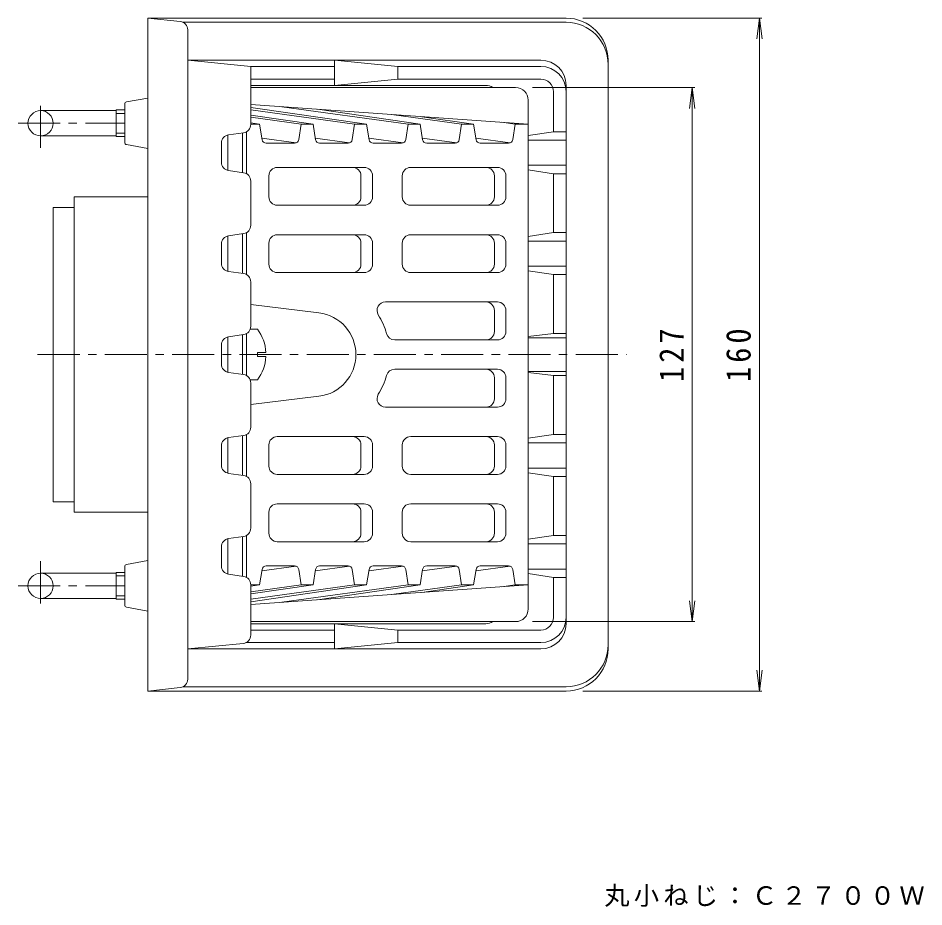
# Model space of a CAD drawing. Units: millimetres, scale not verified. Extents: x -168 to 175, y -274 to 238.
# Drawn here: x -91 to 124.5, y 27.1 to 238.4 of the extents above; entities that cross this region are included whole.
import ezdxf

# ---------------------------------------------------------------- set-up
doc = ezdxf.new("R2010")
doc.units = ezdxf.units.MM
doc.header["$LTSCALE"] = 2
doc.linetypes.add('CHAIN1', pattern=[8, 5, -1, 1, -1])
for name, color, linetype, lineweight in [('0-0_通り芯', 3, 'Continuous', 9), ('0-1_躯体', 2, 'Continuous', 9), ('0-2_仕上', 6, 'Continuous', 9), ('0-E', 7, 'Continuous', 9)]:
    doc.layers.add(name, color=color, linetype=linetype, lineweight=lineweight)
doc.styles.add('ＭＳ ゴシック', font='')
doc.styles.get('ＭＳ ゴシック').set_extended_font_data('MS Gothic')

msp = doc.modelspace()

# ---------------------------------------------------------------- linework, layer by layer
at = {"layer": '0-0_通り芯'}
for p, q in [((-60.107, 78.407), (-60.107, 238.407)), ((39.393, 238.407), (-60.107, 238.407)), ((-52.398, 237.595), (-60.107, 238.407)), ((39.393, 237.407), (-51.737, 237.407)), ((-50.607, 235.606), (-50.607, 81.207)), ((49.393, 88.407), (49.393, 228.407)), ((-65.607, 208.824), (-65.607, 217.99)), ((-65.197, 218.482), (-60.107, 219.407)), ((-85.607, 216.407), (-67.607, 216.407)), ((-67.607, 210.232), (-67.607, 216.582)), ((-67.607, 216.582), (-65.607, 216.582)), ((-67.607, 215.767), (-65.607, 215.767)), ((-85.607, 210.407), (-67.607, 210.407)), ((-67.607, 211.047), (-65.607, 211.047)), ((-67.607, 210.232), (-65.607, 210.232)), ((-65.197, 208.332), (-60.107, 207.407)), ((-77.659, 195.907), (-60.107, 195.907)), ((-77.659, 120.907), (-77.659, 195.907)), ((-82.607, 193.407), (-77.659, 193.407)), ((-82.607, 193.407), (-82.607, 123.407)), ((-82.607, 123.407), (-77.659, 123.407)), ((-77.659, 120.907), (-60.107, 120.907)), ((-65.607, 98.824), (-65.607, 107.99)), ((-65.197, 108.482), (-60.107, 109.407)), ((-85.607, 106.407), (-67.607, 106.407)), ((-67.607, 106.582), (-67.607, 100.232)), ((-67.607, 106.582), (-65.607, 106.582)), ((-67.607, 105.767), (-65.607, 105.767)), ((-85.607, 100.407), (-67.607, 100.407)), ((-67.607, 101.047), (-65.607, 101.047)), ((-67.607, 100.232), (-65.607, 100.232)), ((-65.197, 98.332), (-60.107, 97.407)), ((-52.398, 79.218), (-60.107, 78.407)), ((39.393, 78.407), (-60.107, 78.407)), ((39.393, 79.407), (-51.737, 79.407))]:
    msp.add_line(p, q, dxfattribs=at)
at = {"layer": '0-0_通り芯', "linetype": 'CHAIN1'}
for p, q in [((-85.607, 207.57), (-85.607, 219.066)), ((-90.958, 213.407), (-65.607, 213.407)), ((-86.31, 158.407), (53.727, 158.407)), ((-85.607, 109.244), (-85.607, 97.748)), ((-90.958, 103.407), (-65.607, 103.407))]:
    msp.add_line(p, q, dxfattribs=at)
at = {"layer": '0-0_通り芯'}
for centre in [(-85.607, 213.407), (-85.607, 103.407)]:
    msp.add_circle(centre, 3, dxfattribs=at)
for centre, radius, start, end in [((-52.607, 235.606), 2, 0, 83.99055), ((39.393, 228.407), 10, 0, 90), ((39.393, 227.407), 10, 0, 90), ((-65.107, 217.99), 0.5, 100.30612, 180), ((-65.107, 208.824), 0.5, 180, 259.69388), ((-65.107, 107.99), 0.5, 100.30663, 180), ((-65.107, 98.824), 0.5, 180, 259.69337), ((39.393, 89.407), 10, 270, 0), ((39.393, 88.407), 10, 270, 0), ((-52.607, 81.207), 2, 276.00945, 0)]:
    msp.add_arc(centre, radius, start, end, dxfattribs=at)
at = {"layer": '0-1_躯体'}
for p, q in [((-0.608, 226.907), (-15.717, 228.407)), ((-35.607, 213.141), (-35.607, 226.907)), ((-35.607, 226.907), (-15.717, 226.907)), ((-0.608, 226.907), (-0.608, 223.907)), ((-0.608, 226.907), (33.393, 226.907)), ((-15.717, 223.907), (-35.607, 223.907)), ((20.283, 222.407), (-35.607, 222.407)), ((33.393, 223.907), (-0.608, 223.907)), ((39.392, 222.407), (39.392, 94.407)), ((36.393, 220.907), (36.393, 211.407)), ((-40.89, 210.652), (-37.325, 211.162)), ((30.393, 210.492), (36.393, 211.407)), ((39.392, 211.407), (36.393, 211.407)), ((39.392, 209.407), (30.393, 209.407)), ((-42.607, 204.141), (-42.607, 208.672)), ((39.392, 203.407), (30.393, 203.407)), ((-37.325, 201.652), (-40.89, 202.162)), ((30.393, 202.322), (36.393, 201.407)), ((39.392, 201.407), (36.393, 201.407)), ((36.393, 201.407), (36.393, 187.407)), ((-35.607, 189.141), (-35.607, 199.672)), ((-40.89, 186.652), (-37.325, 187.162)), ((30.393, 186.492), (36.393, 187.407)), ((39.392, 185.407), (30.393, 185.407)), ((39.392, 187.407), (36.393, 187.407)), ((-42.607, 180.141), (-42.607, 184.672)), ((39.392, 179.407), (30.393, 179.407)), ((-37.325, 177.652), (-40.89, 178.162)), ((30.393, 178.322), (36.393, 177.407)), ((-35.607, 165.142), (-35.607, 175.672)), ((-40.89, 162.652), (-37.325, 163.162)), ((30.393, 162.688), (36.393, 163.407)), ((39.392, 162.407), (30.393, 162.407)), ((39.392, 163.407), (36.393, 163.407)), ((-42.607, 156.141), (-42.607, 160.672)), ((-37.325, 153.652), (-40.89, 154.162)), ((39.392, 154.407), (30.393, 154.407)), ((30.393, 154.126), (36.393, 153.407)), ((39.392, 153.407), (36.393, 153.407)), ((36.393, 153.407), (36.393, 139.407)), ((-35.607, 141.141), (-35.607, 151.672)), ((-40.89, 138.652), (-37.325, 139.162)), ((30.393, 138.492), (36.393, 139.407)), ((39.392, 139.407), (36.393, 139.407)), ((-42.607, 132.141), (-42.607, 136.672)), ((39.392, 137.407), (30.393, 137.407)), ((-37.325, 129.652), (-40.89, 130.162)), ((39.392, 131.407), (30.393, 131.407)), ((30.393, 130.322), (36.393, 129.407)), ((39.392, 129.407), (36.393, 129.407)), ((36.393, 129.407), (36.393, 115.407)), ((-35.607, 117.142), (-35.607, 127.672)), ((-40.89, 114.652), (-37.325, 115.162)), ((30.393, 114.491), (36.393, 115.407)), ((39.392, 115.407), (36.393, 115.407)), ((-42.607, 108.141), (-42.607, 112.672)), ((39.392, 113.407), (30.393, 113.407)), ((-37.325, 105.652), (-40.89, 106.162)), ((39.392, 107.407), (30.393, 107.407)), ((30.393, 106.322), (36.393, 105.407)), ((-35.607, 91.717), (-35.607, 103.672)), ((39.392, 105.407), (36.393, 105.407)), ((36.393, 105.407), (36.393, 95.907)), ((20.283, 94.407), (-35.607, 94.407)), ((-15.717, 92.907), (-35.607, 92.907)), ((-15.717, 88.407), (-15.717, 94.407)), ((-15.717, 94.407), (-0.608, 92.907)), ((-0.608, 89.907), (-0.608, 92.907)), ((33.393, 92.907), (-0.608, 92.907)), ((-37.408, 89.727), (-50.607, 88.407)), ((-50.607, 88.407), (33.392, 88.407)), ((-36.757, 89.907), (-15.717, 89.907)), ((-0.608, 89.907), (-15.717, 88.407)), ((-0.608, 89.907), (33.393, 89.907))]:
    msp.add_line(p, q, dxfattribs=at)
for points in [[(33.392, 228.407), (-50.607, 228.407), (-35.607, 226.907)], [(-15.717, 228.407), (-15.717, 222.407), (-0.608, 223.907)], [(39.392, 177.407), (36.393, 177.407), (36.393, 163.407)]]:
    msp.add_lwpolyline(points, dxfattribs=at)
for centre, radius, start, end in [((33.392, 222.407), 6, 0, 90), ((33.393, 220.907), 6, 0, 90), ((20.283, 219.407), 3, 56.44051, 90), ((33.393, 220.907), 3, 0, 90), ((-37.608, 213.141), 2, 278.13, 0), ((-40.607, 208.672), 2, 98.13, 180), ((-40.607, 204.141), 2, 180, 261.86929), ((-37.608, 199.672), 2, 0, 81.86929), ((-37.608, 189.141), 2, 278.13071, 0), ((-40.607, 184.672), 2, 98.13071, 180), ((-40.607, 180.141), 2, 180, 261.86929), ((-37.608, 175.672), 2, 0, 81.86929), ((-37.608, 165.142), 2, 278.13071, 0), ((-40.607, 160.672), 2, 98.13071, 180), ((-40.607, 156.141), 2, 180, 261.86929), ((-37.608, 151.672), 2, 0, 81.86929), ((-37.608, 141.141), 2, 278.13071, 0), ((-40.607, 136.672), 2, 98.13071, 180), ((-40.607, 132.141), 2, 180, 261.86929), ((-37.608, 127.672), 2, 0, 81.86929), ((-37.608, 117.142), 2, 278.13071, 0), ((-40.607, 112.672), 2, 98.13071, 180), ((-40.607, 108.141), 2, 180, 261.86929), ((-37.608, 103.672), 2, 0, 81.86929), ((20.283, 97.407), 3, 270, 303.5578), ((33.393, 95.907), 3, 270, 0), ((33.393, 95.907), 6, 270, 0), ((33.392, 94.407), 6, 270, 0), ((-37.608, 91.717), 2, 275.71053, 0)]:
    msp.add_arc(centre, radius, start, end, dxfattribs=at)
at = {"layer": '0-2_仕上'}
for p, q in [((27.393, 221.907), (-35.607, 221.907)), ((-35.607, 217.836), (30.393, 213.189)), ((30.393, 97.907), (30.393, 218.907)), ((-35.607, 217.173), (-8.075, 213.189)), ((-35.607, 216.582), (-10.904, 213.189)), ((-28.243, 217.318), (1.824, 213.189)), ((4.652, 213.189), (-19.739, 216.719)), ((-2.102, 215.477), (14.551, 213.189)), ((-35.607, 215.332), (-20.803, 213.189)), ((-23.632, 213.189), (-35.607, 214.834)), ((-33.531, 213.189), (-35.607, 213.491)), ((17.38, 213.189), (5.067, 214.972)), ((27.279, 213.189), (24.038, 213.636)), ((-36.607, 201.404), (-36.607, 211.409)), ((-33.531, 213.189), (-35.607, 213.189)), ((-32.941, 209.505), (-33.531, 213.189)), ((-24.191, 209.513), (-23.632, 213.189)), ((-20.803, 213.189), (-23.632, 213.189)), ((-20.213, 209.505), (-20.803, 213.189)), ((-11.463, 209.513), (-10.904, 213.189)), ((-8.075, 213.189), (-10.904, 213.189)), ((-7.485, 209.505), (-8.075, 213.189)), ((1.264, 209.513), (1.824, 213.189)), ((4.652, 213.189), (1.824, 213.189)), ((5.243, 209.505), (4.652, 213.189)), ((13.992, 209.513), (14.551, 213.189)), ((17.38, 213.189), (14.551, 213.189)), ((17.971, 209.505), (17.38, 213.189)), ((26.72, 209.513), (27.279, 213.189)), ((30.393, 213.189), (27.279, 213.189)), ((-41.107, 202.205), (-41.107, 210.609)), ((-37.607, 201.652), (-37.607, 211.121)), ((-24.817, 208.732), (-32.997, 209.856)), ((-20.269, 209.855), (-12.089, 208.732)), ((-7.541, 209.855), (0.639, 208.732)), ((5.187, 209.856), (13.367, 208.732)), ((26.095, 208.732), (17.914, 209.862)), ((-25.18, 208.664), (-31.953, 208.664)), ((-12.452, 208.664), (-19.226, 208.664)), ((0.276, 208.664), (-6.498, 208.664)), ((13.004, 208.664), (6.23, 208.664)), ((25.732, 208.664), (18.958, 208.664)), ((-8.643, 202.907), (-29.306, 202.907)), ((2.428, 202.907), (23.089, 202.907)), ((-31.306, 200.907), (-31.306, 195.907)), ((-9.393, 200.907), (-9.393, 195.907)), ((-6.643, 200.907), (-6.643, 195.907)), ((0.428, 200.907), (0.428, 195.907)), ((22.339, 200.907), (22.339, 195.907)), ((25.089, 200.907), (25.089, 195.907)), ((-8.643, 193.907), (-29.306, 193.907)), ((23.089, 193.907), (2.428, 193.907)), ((-41.107, 178.205), (-41.107, 186.609)), ((-37.607, 177.693), (-37.607, 187.162)), ((-36.607, 177.404), (-36.607, 187.41)), ((-29.306, 186.907), (-8.643, 186.907)), ((23.089, 186.907), (2.428, 186.907)), ((-31.306, 184.907), (-31.306, 179.907)), ((-9.393, 184.907), (-9.393, 179.907)), ((-6.643, 184.907), (-6.643, 179.907)), ((0.428, 184.907), (0.428, 179.907)), ((22.339, 179.907), (22.339, 184.907)), ((25.089, 179.907), (25.089, 184.907)), ((-8.643, 177.907), (-29.306, 177.907)), ((23.089, 177.907), (2.428, 177.907)), ((-35.607, 170.286), (-19.411, 168.335)), ((23.089, 170.907), (-3.585, 170.907)), ((22.339, 163.907), (22.339, 168.907)), ((25.089, 163.907), (25.089, 168.907)), ((-41.107, 154.205), (-41.107, 162.609)), ((-37.607, 153.652), (-37.607, 163.162)), ((-36.607, 153.404), (-36.607, 163.409)), ((23.089, 161.907), (-1.379, 161.907)), ((23.089, 154.907), (-1.379, 154.907)), ((22.339, 152.907), (22.339, 147.907)), ((25.089, 152.907), (25.089, 147.907)), ((-35.607, 146.527), (-19.411, 148.479)), ((23.089, 145.907), (-3.585, 145.907)), ((-41.107, 130.205), (-41.107, 138.609)), ((-37.607, 129.693), (-37.607, 139.162)), ((-36.607, 129.404), (-36.607, 139.409)), ((-8.643, 138.907), (-29.306, 138.907)), ((23.089, 138.907), (2.428, 138.907)), ((-31.306, 131.907), (-31.306, 136.907)), ((-9.393, 131.907), (-9.393, 136.907)), ((-6.643, 131.907), (-6.643, 136.907)), ((0.428, 131.907), (0.428, 136.907)), ((22.339, 136.907), (22.339, 131.907)), ((25.089, 136.907), (25.089, 131.907)), ((-8.643, 129.907), (-29.306, 129.907)), ((23.089, 129.907), (2.428, 129.907)), ((-8.643, 122.907), (-29.306, 122.907)), ((23.089, 122.907), (2.428, 122.907)), ((-31.306, 115.907), (-31.306, 120.907)), ((-9.393, 115.907), (-9.393, 120.907)), ((-6.643, 115.907), (-6.643, 120.907)), ((0.428, 115.907), (0.428, 120.907)), ((22.339, 115.907), (22.339, 120.907)), ((25.089, 115.907), (25.089, 120.907)), ((-41.107, 106.205), (-41.107, 114.609)), ((-37.607, 105.693), (-37.607, 115.121)), ((-36.607, 105.404), (-36.607, 115.409)), ((-8.643, 113.907), (-29.306, 113.907)), ((2.428, 113.907), (23.089, 113.907)), ((-24.817, 108.082), (-32.997, 106.957)), ((-25.18, 108.15), (-31.953, 108.15)), ((-20.269, 106.958), (-12.089, 108.082)), ((-12.452, 108.15), (-19.226, 108.15)), ((-7.541, 106.958), (0.639, 108.082)), ((0.276, 108.15), (-6.498, 108.15)), ((5.187, 106.958), (13.367, 108.082)), ((13.004, 108.15), (6.23, 108.15)), ((26.095, 108.081), (17.914, 106.952)), ((25.732, 108.15), (18.958, 108.15)), ((-32.941, 107.308), (-33.531, 103.625)), ((-24.191, 107.3), (-23.632, 103.625)), ((-20.213, 107.308), (-20.803, 103.625)), ((-11.463, 107.3), (-10.904, 103.625)), ((-7.485, 107.308), (-8.075, 103.625)), ((1.264, 107.3), (1.824, 103.625)), ((5.243, 107.308), (4.652, 103.625)), ((13.992, 107.3), (14.551, 103.625)), ((17.971, 107.308), (17.38, 103.625)), ((26.72, 107.3), (27.279, 103.625)), ((-33.531, 103.625), (-35.607, 103.625)), ((-33.531, 103.625), (-35.607, 103.323)), ((-23.632, 103.625), (-35.607, 101.979)), ((-35.607, 101.482), (-20.803, 103.625)), ((-35.607, 100.232), (-10.904, 103.625)), ((-35.607, 99.641), (-8.075, 103.625)), ((-35.607, 98.977), (30.393, 103.625)), ((-28.243, 99.496), (1.824, 103.625)), ((-20.803, 103.625), (-23.632, 103.625)), ((4.652, 103.625), (-19.739, 100.095)), ((-8.075, 103.625), (-10.904, 103.625)), ((-2.102, 101.337), (14.551, 103.625)), ((4.652, 103.625), (1.824, 103.625)), ((17.38, 103.625), (5.067, 101.842)), ((17.38, 103.625), (14.551, 103.625)), ((27.279, 103.625), (24.038, 103.178)), ((30.393, 103.625), (27.279, 103.625)), ((27.393, 94.907), (-35.607, 94.907))]:
    msp.add_line(p, q, dxfattribs=at)
at = {"layer": '0-2_仕上', "color": 4}
for p, q in [((-34.007, 164.407), (-35.747, 164.407)), ((-34.007, 157.928), (-34.007, 158.886)), ((-32.019, 158.886), (-34.007, 158.886)), ((-32.019, 157.928), (-34.007, 157.928)), ((-34.007, 152.407), (-35.747, 152.407))]:
    msp.add_line(p, q, dxfattribs=at)
at = {"layer": '0-2_仕上'}
for centre, radius, start, end in [((27.393, 218.907), 3, 0, 90), ((-31.953, 209.664), 1, 189.10832, 270), ((-25.18, 209.664), 1, 270, 351.35139), ((-19.226, 209.664), 1, 189.10832, 270), ((-12.452, 209.664), 1, 270, 351.34837), ((-6.498, 209.664), 1, 189.10832, 270), ((0.276, 209.664), 1, 270, 351.34837), ((6.23, 209.664), 1, 189.10832, 270), ((13.004, 209.664), 1, 270, 351.35139), ((18.958, 209.664), 1, 189.10832, 270), ((25.732, 209.664), 1, 270, 351.34837), ((-29.306, 200.907), 2, 90, 180), ((-11.393, 200.907), 2, 0, 90), ((-8.643, 200.907), 2, 0, 90), ((2.428, 200.907), 2, 90, 180), ((20.339, 200.907), 2, 0, 90), ((23.089, 200.907), 2, 0, 90), ((-29.306, 195.907), 2, 180, 270), ((-11.393, 195.907), 2, 270, 0), ((-8.643, 195.907), 2, 270, 0), ((2.428, 195.907), 2, 180, 270), ((20.339, 195.907), 2, 270, 0), ((23.089, 195.907), 2, 270, 0), ((-29.306, 184.907), 2, 90, 180), ((-11.393, 184.907), 2, 0, 90), ((-8.643, 184.907), 2, 0, 90), ((2.428, 184.907), 2, 90, 180), ((20.339, 184.907), 2, 0, 90), ((23.089, 184.907), 2, 0, 90), ((-29.306, 179.907), 2, 180, 270), ((-11.393, 179.907), 2, 270, 0), ((-8.643, 179.907), 2, 270, 0), ((2.428, 179.907), 2, 180, 270), ((20.339, 179.907), 2, 270, 0), ((23.089, 179.907), 2, 270, 0), ((-3.585, 168.907), 2, 90, 211.66814), ((20.339, 168.907), 2, 0, 90), ((23.089, 168.907), 2, 0, 90), ((-20.607, 158.407), 10, 276.86995, 83.12791), ((-20.607, 158.407), 18, 15.96194, 31.66817), ((20.339, 163.907), 2, 270, 0), ((23.089, 163.907), 2, 270, 0), ((-1.379, 163.907), 2, 195.96255, 270), ((-20.607, 158.407), 18, 328.33183, 344.03806), ((-1.379, 152.907), 2, 90, 164.03745), ((20.339, 152.907), 2, 0, 90), ((23.089, 152.907), 2, 0, 90), ((-3.585, 147.907), 2, 148.33186, 270), ((20.339, 147.907), 2, 270, 0), ((23.089, 147.907), 2, 270, 0), ((-29.306, 136.907), 2, 90, 180), ((-11.393, 136.907), 2, 0, 90), ((-8.643, 136.907), 2, 0, 90), ((2.428, 136.907), 2, 90, 180), ((20.339, 136.907), 2, 0, 90), ((23.089, 136.907), 2, 0, 90), ((-29.306, 131.907), 2, 180, 270), ((-11.393, 131.907), 2, 270, 0), ((-8.643, 131.907), 2, 270, 0), ((2.428, 131.907), 2, 180, 270), ((20.339, 131.907), 2, 270, 0), ((23.089, 131.907), 2, 270, 0), ((-29.306, 120.907), 2, 90, 180), ((-11.393, 120.907), 2, 0, 90), ((-8.643, 120.907), 2, 0, 90), ((2.428, 120.907), 2, 90, 180), ((20.339, 120.907), 2, 0, 90), ((23.089, 120.907), 2, 0, 90), ((-29.306, 115.907), 2, 180, 270), ((-11.393, 115.907), 2, 270, 0), ((-8.643, 115.907), 2, 270, 0), ((2.428, 115.907), 2, 180, 270), ((20.339, 115.907), 2, 270, 0), ((23.089, 115.907), 2, 270, 0), ((-31.953, 107.15), 1, 90, 170.89168), ((-25.18, 107.15), 1, 8.65001, 90), ((-19.226, 107.15), 1, 90, 170.89168), ((-12.452, 107.15), 1, 8.65022, 90), ((-6.498, 107.15), 1, 90, 170.89168), ((0.276, 107.15), 1, 8.65022, 90), ((6.23, 107.15), 1, 90, 170.89168), ((13.004, 107.15), 1, 8.65001, 90), ((18.958, 107.15), 1, 90, 170.89168), ((25.732, 107.15), 1, 8.65022, 90), ((27.393, 97.907), 3, 270, 0)]:
    msp.add_arc(centre, radius, start, end, dxfattribs=at)
at = {"layer": '0-2_仕上', "color": 4}
for start, end in [(2.74535, 36.86935), (323.13013, 357.2541)]:
    msp.add_arc((-42.007, 158.407), 10, start, end, dxfattribs=at)
at = {"layer": '0-E'}
for p, q in [((85.993, 238.407), (43.393, 238.407)), ((85.393, 238.407), (84.74, 233.45)), ((85.393, 78.407), (85.393, 238.407)), ((85.393, 238.407), (86.045, 233.45)), ((69.993, 221.907), (31.393, 221.907)), ((69.393, 221.907), (68.74, 216.95)), ((69.393, 94.907), (69.393, 221.907)), ((69.393, 221.907), (70.045, 216.95)), ((69.393, 94.907), (68.74, 99.864)), ((69.393, 94.907), (70.045, 99.864)), ((69.993, 94.907), (31.393, 94.907)), ((85.393, 78.407), (84.74, 83.364)), ((85.393, 78.407), (86.045, 83.364)), ((85.993, 78.407), (43.393, 78.407))]:
    msp.add_line(p, q, dxfattribs=at)

# ---------------------------------------------------------------- texts
at = {"layer": '0-E', "color": 2, "char_height": 5.865, "attachment_point": 7, "rotation": 90, "style": 'ＭＳ ゴシック'}
for s, insert in [('\\T1.27;\\W0.9;127', (67.393, 151.907)), ('\\T1.27;\\W0.9;160', (83.393, 151.907))]:
    msp.add_mtext(s, dxfattribs=dict(at, insert=insert))
at = {"layer": '0-E', "insert": (48.49, 27.075), "char_height": 4.399, "attachment_point": 7, "style": 'ＭＳ ゴシック'}
msp.add_mtext('\\T1.17;丸小ねじ：Ｃ２７００Ｗ', dxfattribs=at)

doc.saveas('drawing.dxf')
